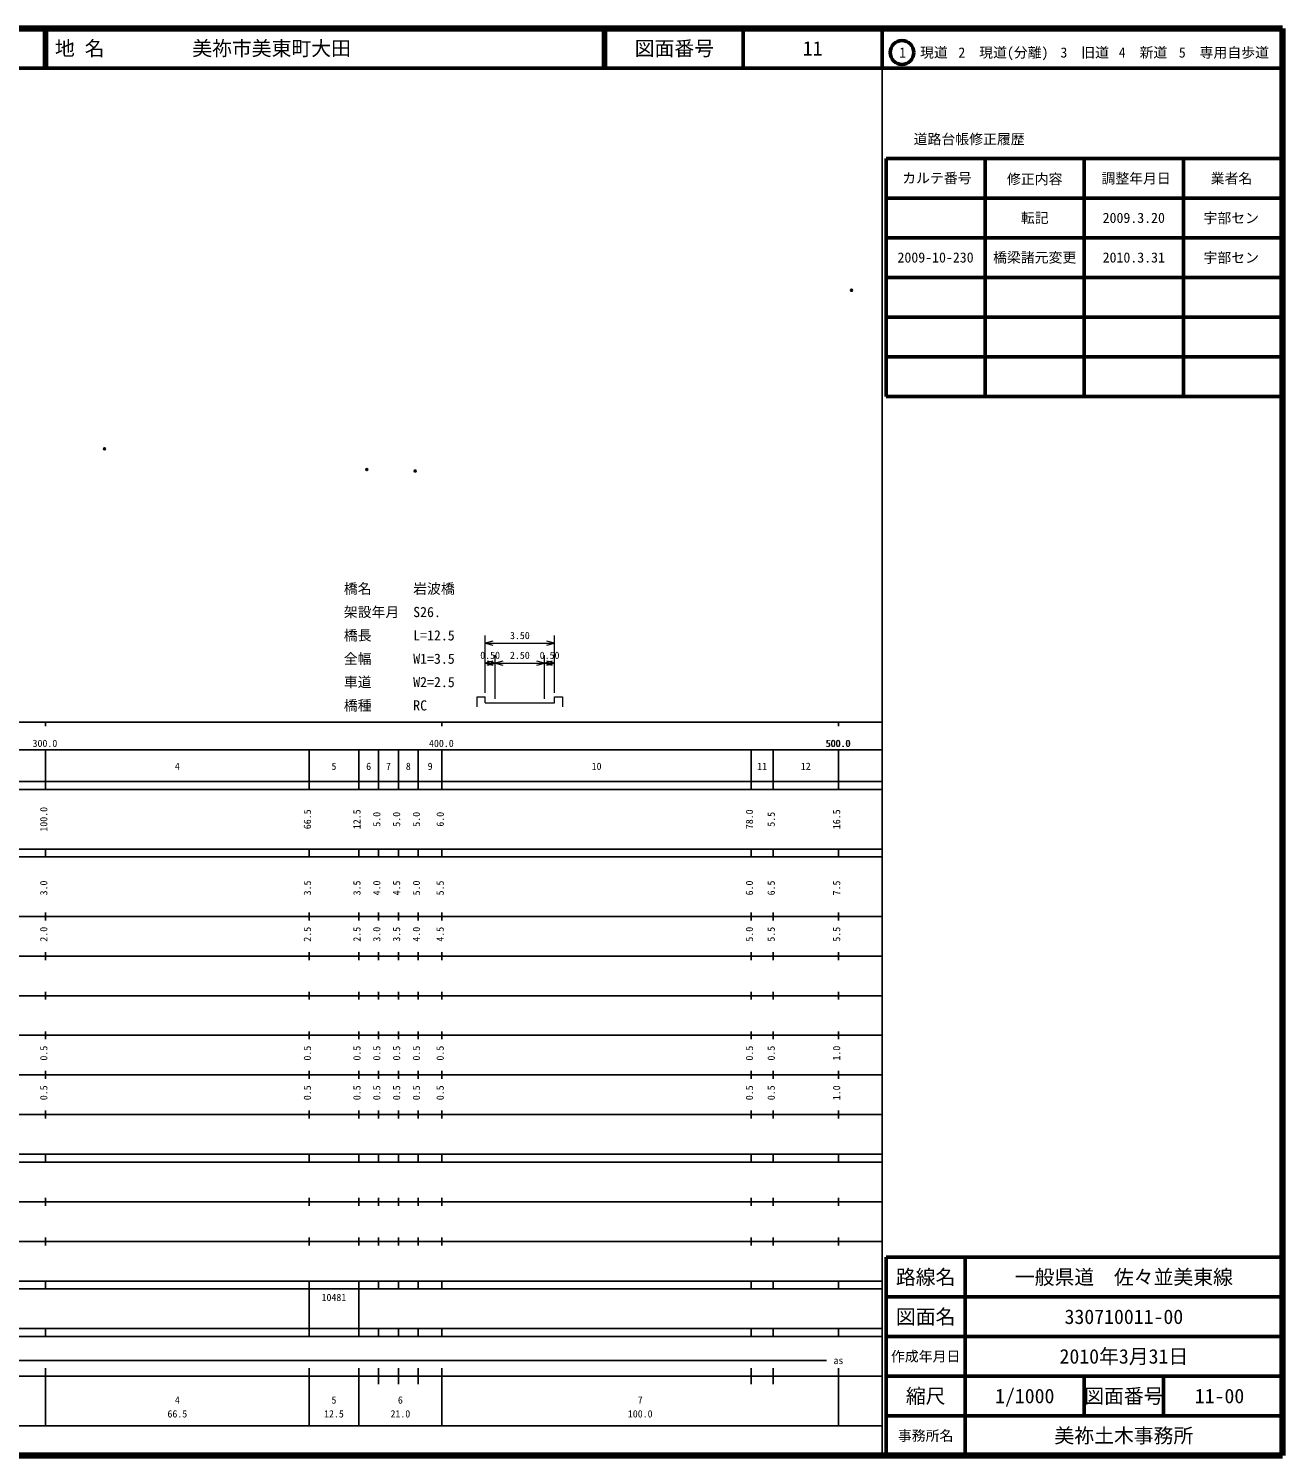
# Model space of a CAD drawing. Units: millimetres on the paper, with parts at other scales. Extents: x 40 to 680, y 20 to 380.
# Drawn here: x 363.7 to 680, y 20 to 380 of the extents above; entities that cross this region are included whole.
import ezdxf
from ezdxf.enums import TextEntityAlignment as Align

# ---------------------------------------------------------------- set-up
doc = ezdxf.new("R2010")
doc.units = ezdxf.units.MM
doc.header["$PDMODE"] = 32
doc.header["$PDSIZE"] = 0.5
doc.layers.add('S-OTRS', color=6, linetype='Continuous')
doc.layers.add('S-TTL-TXT', color=7, linetype='Continuous')
for name, color, linetype, lineweight in [('S-STR-HTXT', 7, 'Continuous', 13), ('S-TTL', 2, 'Continuous', 140), ('S-TTL-BAND', 7, 'Continuous', 25), ('S-TTL-FRAM', 2, 'Continuous', 50), ('S-TTL-LINE', 7, 'Continuous', 50)]:
    doc.layers.add(name, color=color, linetype=linetype, lineweight=lineweight)
doc.styles.add('ＭＳ ゴシック', font='')
doc.styles.get('ＭＳ ゴシック').set_extended_font_data('MS Gothic')

msp = doc.modelspace()

# ---------------------------------------------------------------- linework, layer by layer
at = {"layer": 'S-OTRS'}
for p in [(571.328, 313.959), (382.882, 273.97), (449.03, 268.731), (461.24, 268.372)]:
    msp.add_point(p, dxfattribs=at)
at = {"layer": 'S-STR-HTXT'}
for p, q in [((478.892, 212.409), (478.892, 226.909)), ((496.392, 212.409), (496.392, 226.909)), ((480.824, 225.426), (478.892, 224.909)), ((478.892, 224.909), (496.392, 224.909)), ((478.892, 224.909), (480.824, 224.391)), ((496.392, 224.909), (494.46, 225.426)), ((494.46, 224.391), (496.392, 224.909)), ((480.824, 220.426), (478.892, 219.909)), ((478.892, 219.909), (481.392, 219.909)), ((478.892, 219.909), (480.824, 219.391)), ((481.392, 219.909), (479.46, 220.426)), ((479.46, 219.391), (481.392, 219.909)), ((481.392, 210.909), (481.392, 221.909)), ((483.324, 220.426), (481.392, 219.909)), ((481.392, 219.909), (493.892, 219.909)), ((481.392, 219.909), (483.324, 219.391)), ((493.892, 219.909), (491.96, 220.426)), ((491.96, 219.391), (493.892, 219.909)), ((493.892, 210.909), (493.892, 221.909)), ((495.824, 220.426), (493.892, 219.909)), ((493.892, 219.909), (496.392, 219.909)), ((493.892, 219.909), (495.824, 219.391)), ((496.392, 219.909), (494.46, 220.426)), ((494.46, 219.391), (496.392, 219.909)), ((476.892, 211.409), (478.892, 211.409)), ((476.892, 208.909), (476.892, 211.409)), ((478.892, 209.909), (478.892, 211.409)), ((478.892, 209.909), (481.392, 209.909)), ((481.392, 209.909), (493.892, 209.909)), ((493.892, 209.909), (496.392, 209.909)), ((496.392, 209.909), (496.392, 211.409)), ((496.392, 211.409), (498.392, 211.409)), ((498.392, 211.409), (498.392, 208.909))]:
    msp.add_line(p, q, dxfattribs=at)
at = {"layer": 'S-TTL'}
for p, q in [((680, 380), (40, 380)), ((680, 20), (680, 380)), ((40, 20), (680, 20))]:
    msp.add_line(p, q, dxfattribs=at)
at = {"layer": 'S-TTL-BAND'}
for p, q in [((579, 20), (579, 370)), ((40, 205), (579, 205)), ((368, 205), (368, 204)), ((468, 205), (468, 204)), ((568, 205), (568, 204)), ((68, 198), (579, 198)), ((368, 188), (368, 198)), ((434.5, 188), (434.5, 198)), ((447, 188), (447, 198)), ((452, 188), (452, 198)), ((457, 188), (457, 198)), ((462, 188), (462, 198)), ((468, 188), (468, 198)), ((546, 188), (546, 198)), ((551.5, 188), (551.5, 198)), ((568, 188), (568, 198)), ((40, 190), (579, 190)), ((40, 188), (579, 188)), ((40, 173), (579, 173)), ((368, 171), (368, 173)), ((434.5, 171), (434.5, 173)), ((447, 171), (447, 173)), ((452, 171), (452, 173)), ((457, 171), (457, 173)), ((462, 171), (462, 173)), ((468, 171), (468, 173)), ((546, 171), (546, 173)), ((551.5, 171), (551.5, 173)), ((568, 171), (568, 173)), ((40, 171), (579, 171)), ((40, 156), (579, 156)), ((368, 155), (368, 157)), ((434.5, 155), (434.5, 157)), ((447, 155), (447, 157)), ((452, 155), (452, 157)), ((457, 155), (457, 157)), ((462, 155), (462, 157)), ((468, 155), (468, 157)), ((546, 155), (546, 157)), ((551.5, 155), (551.5, 157)), ((568, 155), (568, 157)), ((46, 146), (579, 146)), ((368, 145), (368, 147)), ((434.5, 145), (434.5, 147)), ((447, 145), (447, 147)), ((452, 145), (452, 147)), ((457, 145), (457, 147)), ((462, 145), (462, 147)), ((468, 145), (468, 147)), ((546, 145), (546, 147)), ((551.5, 145), (551.5, 147)), ((568, 145), (568, 147)), ((368, 135), (368, 137)), ((434.5, 135), (434.5, 137)), ((447, 135), (447, 137)), ((452, 135), (452, 137)), ((457, 135), (457, 137)), ((462, 135), (462, 137)), ((468, 135), (468, 137)), ((546, 135), (546, 137)), ((551.5, 135), (551.5, 137)), ((568, 135), (568, 137)), ((52, 136), (579, 136)), ((46, 126), (579, 126)), ((368, 125), (368, 127)), ((434.5, 125), (434.5, 127)), ((447, 125), (447, 127)), ((452, 125), (452, 127)), ((457, 125), (457, 127)), ((462, 125), (462, 127)), ((468, 125), (468, 127)), ((546, 125), (546, 127)), ((551.5, 125), (551.5, 127)), ((568, 125), (568, 127)), ((52, 116), (579, 116)), ((368, 115), (368, 117)), ((434.5, 115), (434.5, 117)), ((447, 115), (447, 117)), ((452, 115), (452, 117)), ((457, 115), (457, 117)), ((462, 115), (462, 117)), ((468, 115), (468, 117)), ((546, 115), (546, 117)), ((551.5, 115), (551.5, 117)), ((568, 115), (568, 117)), ((46, 106), (579, 106)), ((368, 105), (368, 107)), ((434.5, 105), (434.5, 107)), ((447, 105), (447, 107)), ((452, 105), (452, 107)), ((457, 105), (457, 107)), ((462, 105), (462, 107)), ((468, 105), (468, 107)), ((546, 105), (546, 107)), ((551.5, 105), (551.5, 107)), ((568, 105), (568, 107)), ((40, 96), (579, 96)), ((40, 94), (579, 94)), ((368, 94), (368, 96)), ((434.5, 94), (434.5, 96)), ((447, 94), (447, 96)), ((452, 94), (452, 96)), ((457, 94), (457, 96)), ((462, 94), (462, 96)), ((468, 94), (468, 96)), ((546, 94), (546, 96)), ((551.5, 94), (551.5, 96)), ((568, 94), (568, 96)), ((49, 84), (579, 84)), ((368, 83), (368, 85)), ((434.5, 83), (434.5, 85)), ((447, 83), (447, 85)), ((452, 83), (452, 85)), ((457, 83), (457, 85)), ((462, 83), (462, 85)), ((468, 83), (468, 85)), ((546, 83), (546, 85)), ((551.5, 83), (551.5, 85)), ((568, 83), (568, 85)), ((40, 74), (579, 74)), ((368, 73), (368, 75)), ((434.5, 73), (434.5, 75)), ((447, 73), (447, 75)), ((452, 73), (452, 75)), ((457, 73), (457, 75)), ((462, 73), (462, 75)), ((468, 73), (468, 75)), ((546, 73), (546, 75)), ((551.5, 73), (551.5, 75)), ((568, 73), (568, 75)), ((40, 64), (579, 64)), ((40, 62), (579, 62)), ((368, 62), (368, 64)), ((434.5, 62), (434.5, 64)), ((434.5, 52), (434.5, 62)), ((447, 62), (447, 64)), ((447, 52), (447, 62)), ((452, 62), (452, 64)), ((457, 62), (457, 64)), ((462, 62), (462, 64)), ((468, 62), (468, 64)), ((546, 62), (546, 64)), ((551.5, 62), (551.5, 64)), ((568, 62), (568, 64)), ((40, 52), (579, 52)), ((368, 50), (368, 52)), ((434.5, 50), (434.5, 52)), ((447, 50), (447, 52)), ((452, 50), (452, 52)), ((457, 50), (457, 52)), ((462, 50), (462, 52)), ((468, 50), (468, 52)), ((546, 50), (546, 52)), ((551.5, 50), (551.5, 52)), ((568, 50), (568, 52)), ((40, 50), (579, 50)), ((71, 44), (565, 44)), ((40, 40), (579, 40)), ((368, 27.5), (368, 42)), ((434.5, 27.5), (434.5, 42)), ((447, 27.5), (447, 42)), ((452, 38), (452, 42)), ((457, 38), (457, 42)), ((462, 38), (462, 42)), ((468, 27.5), (468, 42)), ((546, 38), (546, 42)), ((551.5, 38), (551.5, 42)), ((568, 27.5), (568, 42)), ((68, 27.5), (579, 27.5))]:
    msp.add_line(p, q, dxfattribs=at)
at = {"layer": 'S-TTL-FRAM'}
for p, q in [((580, 347.197), (580, 287.197)), ((580, 347.197), (680, 347.197)), ((580, 287.197), (680, 287.197)), ((680, 70), (580, 70)), ((580, 70), (580, 20))]:
    msp.add_line(p, q, dxfattribs=at)
at = {"layer": 'S-TTL-LINE'}
for p, q in [((367.75, 380), (367.75, 370)), ((368.25, 380), (368.25, 370)), ((508.747, 380), (508.747, 370)), ((509.247, 380), (509.247, 370)), ((543.997, 380), (543.997, 370)), ((579, 380), (579, 370)), ((40, 370), (680, 370)), ((605, 347.197), (605, 287.197)), ((630, 347.197), (630, 287.197)), ((655, 347.197), (655, 287.197)), ((580, 337.197), (680, 337.197)), ((580, 327.197), (680, 327.197)), ((580, 317.197), (680, 317.197)), ((580, 307.197), (680, 307.197)), ((580, 297.197), (680, 297.197)), ((600, 70), (600, 20)), ((680, 60), (580, 60)), ((680, 50), (580, 50)), ((680, 40), (580, 40)), ((630, 40), (630, 30)), ((650, 40), (650, 30)), ((680, 30), (580, 30))]:
    msp.add_line(p, q, dxfattribs=at)
msp.add_circle((584.031, 373.958), 3, dxfattribs=at)

# ---------------------------------------------------------------- texts
at = {"layer": 'S-STR-HTXT', "style": 'ＭＳ ゴシック'}
for s, p in [('橋名\u3000\u3000\u3000岩波橋', (443.235, 236.633)), ('架設年月\u3000S26.', (443.235, 230.742)), ('橋長\u3000\u3000\u3000L=12.5', (443.235, 224.851)), ('全幅\u3000\u3000\u3000W1=3.5', (443.235, 218.96)), ('車道\u3000\u3000\u3000W2=2.5', (443.235, 213.069)), ('橋種\u3000\u3000\u3000RC', (443.235, 207.178))]:
    msp.add_text(s, height=2.566, dxfattribs=at).set_placement(p, align=Align.BOTTOM_LEFT)
for s, p in [('3.50', (487.642, 225.409)), ('0.50', (480.142, 220.409)), ('2.50', (487.642, 220.409)), ('0.50', (495.142, 220.409))]:
    msp.add_text(s, height=1.833, dxfattribs=at).set_placement(p, align=Align.BOTTOM_CENTER)
at = {"layer": 'S-TTL-BAND', "style": 'ＭＳ ゴシック'}
for s, p in [('300.0', (367.844, 198.195)), ('400.0', (467.844, 198.195)), ('500.0', (567.844, 198.195)), ('500.0', (568, 198.195)), ('4', (401.25, 192.405)), ('5', (440.75, 192.405)), ('6', (449.5, 192.405)), ('7', (454.5, 192.405)), ('8', (459.5, 192.405)), ('9', (465, 192.405)), ('10', (507, 192.405)), ('11', (548.75, 192.405)), ('12', (559.75, 192.405)), ('as', (568, 42.5)), ('4', (401.25, 32.523)), ('5', (440.75, 32.523)), ('6', (457.5, 32.523)), ('7', (518, 32.523)), ('66.5', (401.25, 29.033)), ('12.5', (440.75, 29.033)), ('21.0', (457.5, 29.033)), ('100.0', (518, 29.033))]:
    msp.add_text(s, height=1.833, dxfattribs=at).set_placement(p, align=Align.BOTTOM_CENTER)
for s, p in [('100.0', (369, 180.5)), ('66.5', (435.5, 180.5)), ('12.5', (448, 180.5)), ('5.0', (453, 180.5)), ('5.0', (458, 180.5)), ('5.0', (463, 180.5)), ('6.0', (469, 180.5)), ('78.0', (547, 180.5)), ('5.5', (552.5, 180.5)), ('16.5', (569, 180.5)), ('3.0', (369, 163.174)), ('3.5', (435.5, 163.174)), ('3.5', (448, 163.174)), ('4.0', (453, 163.174)), ('4.5', (458, 163.174)), ('5.0', (463, 163.174)), ('5.5', (469, 163.174)), ('6.0', (547, 163.174)), ('6.5', (552.5, 163.174)), ('7.5', (569, 163.174)), ('2.0', (369, 151.5)), ('2.5', (435.5, 151.5)), ('2.5', (448, 151.5)), ('3.0', (453, 151.5)), ('3.5', (458, 151.5)), ('4.0', (463, 151.5)), ('4.5', (469, 151.5)), ('5.0', (547, 151.5)), ('5.5', (552.5, 151.5)), ('5.5', (569, 151.5)), ('0.5', (369, 121.5)), ('0.5', (435.5, 121.5)), ('0.5', (448, 121.5)), ('0.5', (453, 121.5)), ('0.5', (458, 121.5)), ('0.5', (463, 121.5)), ('0.5', (469, 121.5)), ('0.5', (547, 121.5)), ('0.5', (552.5, 121.5)), ('1.0', (569, 121.5)), ('0.5', (369, 111.5)), ('0.5', (435.5, 111.5)), ('0.5', (448, 111.5)), ('0.5', (453, 111.5)), ('0.5', (458, 111.5)), ('0.5', (463, 111.5)), ('0.5', (469, 111.5)), ('0.5', (547, 111.5)), ('0.5', (552.5, 111.5)), ('1.0', (569, 111.5))]:
    msp.add_text(s, height=1.833, rotation=90, dxfattribs=at).set_placement(p, align=Align.BOTTOM_CENTER)
msp.add_text('10481', height=1.833, dxfattribs=at).set_placement((437.625, 58.405), align=Align.BOTTOM_LEFT)
at = {"layer": 'S-TTL-TXT', "style": 'ＭＳ ゴシック'}
for s, p in [('地 名', (370.38, 375)), ('美祢市美東町大田', (405.024, 375))]:
    msp.add_text(s, height=3.666, dxfattribs=at).set_placement(p, align=Align.MIDDLE_LEFT)
for s, height, p in [('図面番号', 3.666, (526.622, 375)), ('11', 3.666, (561.497, 375)), ('1\u3000現道', 2.566, (589.448, 373.958)), ('2\u3000現道(分離)', 2.566, (609.619, 373.958)), ('3\u3000旧道', 2.566, (630.121, 373.958)), ('4\u3000新道', 2.566, (644.824, 373.958)), ('5\u3000専用自歩道', 2.566, (665.228, 373.958)), ('道路台帳修正履歴', 2.566, (600.968, 352.113)), ('カルテ番号', 2.566, (592.839, 342.277)), ('修正内容', 2.566, (617.509, 342.023)), ('調整年月日', 2.566, (643.089, 342.197)), ('業者名', 2.566, (667.134, 342.197)), ('転記', 2.566, (617.5, 332.245)), ('2009.3.20', 2.566, (642.5, 332.245)), ('宇部セン', 2.566, (667.077, 332.189)), ('2009-10-230', 2.566, (592.5, 322.245)), ('橋梁諸元変更', 2.566, (617.5, 322.245)), ('2010.3.31', 2.566, (642.5, 322.245)), ('宇部セン', 2.566, (667.077, 322.189)), ('路線名', 3.666, (590, 65)), ('路線名', 3.666, (590, 65)), ('一般県道\u3000佐々並美東線', 3.666, (640, 65)), ('図面名', 3.666, (590, 55)), ('図面名', 3.666, (590, 55)), ('330710011-00', 3.666, (640, 55)), ('2010年3月31日', 3.666, (640, 45)), ('作成年月日', 2.566, (590, 45)), ('作成年月日', 2.566, (590, 45)), ('縮尺', 3.666, (590, 35)), ('縮尺', 3.666, (590, 35)), ('1/1000', 3.666, (615, 35)), ('図面番号', 3.666, (640, 35)), ('図面番号', 3.666, (640, 35)), ('11-00', 3.666, (664.125, 35)), ('事務所名', 2.566, (590, 25)), ('事務所名', 2.566, (590, 25)), ('美祢土木事務所', 3.666, (640, 25))]:
    msp.add_text(s, height=height, dxfattribs=at).set_placement(p, align=Align.MIDDLE_CENTER)

doc.saveas('drawing.dxf')
